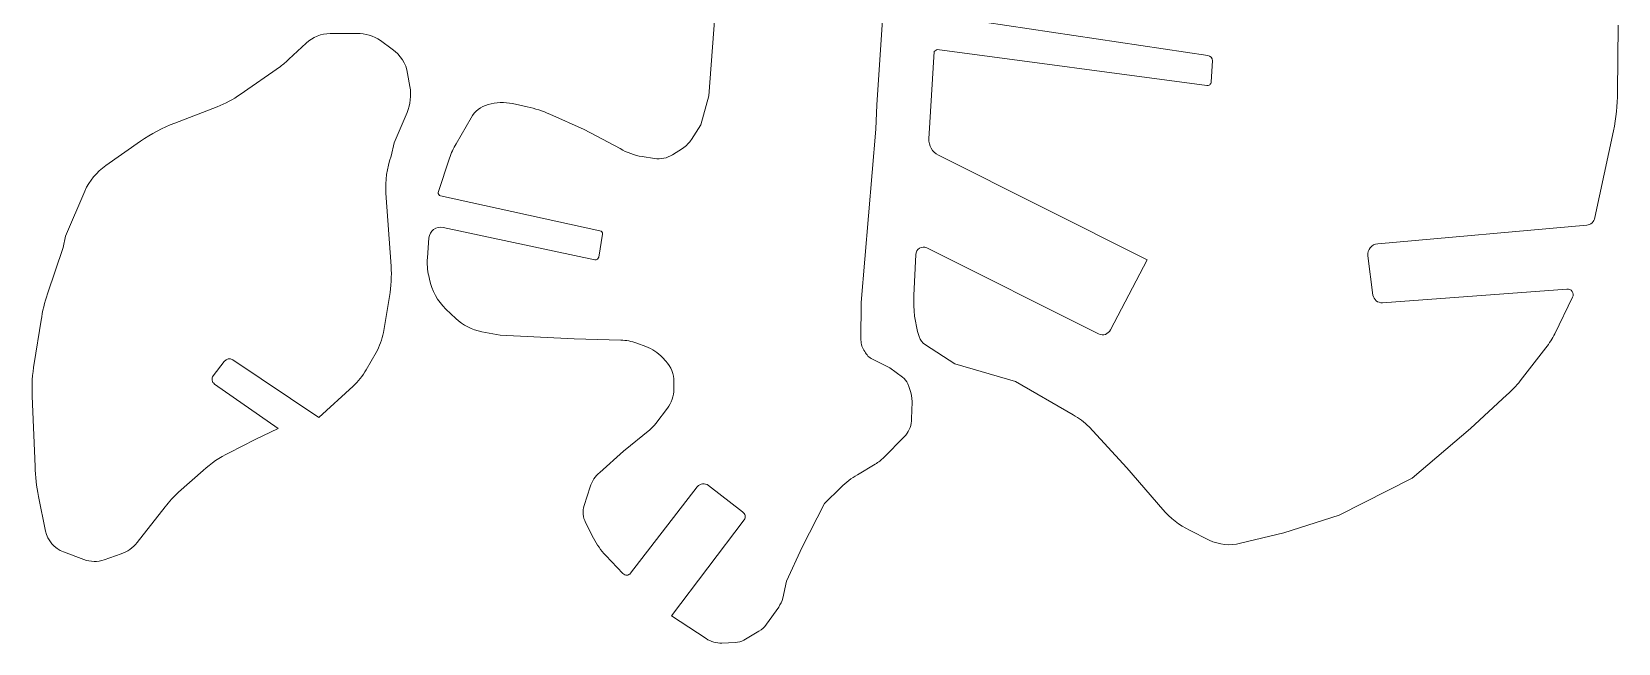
# Model space of a CAD drawing. Header units: inches. Extents: x -4.5 to 5.6, y -4.2 to 3.8.
# Drawn here: x -0.361 to 2.521, y -1.897 to -0.786 of the extents above; entities that cross this region are included whole.
import ezdxf

# ---------------------------------------------------------------- set-up
doc = ezdxf.new("R2010")
doc.units = ezdxf.units.IN
doc.header["$MEASUREMENT"] = 0
doc.layers.add('WHITE', color=7, linetype='Continuous')

msp = doc.modelspace()

# ---------------------------------------------------------------- linework, layer by layer
at = {"layer": 'WHITE', "lineweight": 5}
for points in [[(1.1742, -0.9195), (1.1742, -0.9195), (1.2026, -0.4925), (1.2026, -0.4925)], [(0.8868, -0.6692), (0.8868, -0.6692), (0.8689, -0.9032), (0.8689, -0.9032)], [(1.2883, -0.7572), (1.2883, -0.7572), (1.775, -0.8297), (1.775, -0.8297)], [(2.5195, -0.8963), (2.5195, -0.8963), (2.5207, -0.7746), (2.5207, -0.7746)], [(0.1812, -0.7897), (0.165, -0.7898), (0.1495, -0.796), (0.1377, -0.8071)], [(0.1812, -0.7897), (0.1812, -0.7897), (0.2298, -0.7897), (0.2298, -0.7897)], [(0.2727, -0.8024), (0.2601, -0.7938), (0.2451, -0.7894), (0.2298, -0.7897)], [(0.2298, -0.7897), (0.2298, -0.7897), (0.2298, -0.7897), (0.2298, -0.7897)], [(0.2727, -0.8024), (0.2727, -0.8024), (0.2941, -0.8181), (0.2941, -0.8181)], [(0.1064, -0.8366), (0.1064, -0.8366), (0.1377, -0.8071), (0.1377, -0.8071)], [(0.1377, -0.8071), (0.1377, -0.8071), (0.1377, -0.8071), (0.1377, -0.8071)], [(0.3219, -0.8621), (0.319, -0.8443), (0.3089, -0.8284), (0.2941, -0.8181)], [(1.2785, -0.8227), (1.2785, -0.8227), (1.2687, -0.9809), (1.2687, -0.9809)], [(1.2837, -0.8186), (1.2837, -0.8186), (1.2785, -0.8227), (1.2785, -0.8227)], [(1.2785, -0.8227), (1.2785, -0.8227), (1.2785, -0.8227), (1.2785, -0.8227)], [(1.2837, -0.8186), (1.2837, -0.8186), (1.2837, -0.8186), (1.2837, -0.8186)], [(1.7733, -0.8841), (1.7733, -0.8841), (1.2837, -0.8186), (1.2837, -0.8186)], [(1.7837, -0.8395), (1.7837, -0.8345), (1.78, -0.8303), (1.775, -0.8297)], [(0.0178, -0.9003), (0.0178, -0.9003), (0.0908, -0.8494), (0.0908, -0.8494)], [(0.0908, -0.8494), (0.0963, -0.8455), (0.1015, -0.8412), (0.1064, -0.8366)], [(0.0908, -0.8494), (0.0908, -0.8494), (0.0908, -0.8494), (0.0908, -0.8494)], [(0.3219, -0.8621), (0.3219, -0.8621), (0.326, -0.8859), (0.326, -0.8859)], [(1.7837, -0.8395), (1.7837, -0.8395), (1.7814, -0.8777), (1.7814, -0.8777)], [(1.7837, -0.8395), (1.7837, -0.8395), (1.7837, -0.8395), (1.7837, -0.8395)], [(0.3208, -0.9334), (0.327, -0.9183), (0.3288, -0.9019), (0.326, -0.8859)], [(-0.0239, -0.9229), (-0.0092, -0.9171), (0.0048, -0.9095), (0.0178, -0.9003)], [(0.468, -0.9189), (0.455, -0.9225), (0.444, -0.931), (0.4372, -0.9426)], [(0.5126, -0.9171), (0.4978, -0.914), (0.4824, -0.9146), (0.468, -0.9189)], [(0.5392, -0.9229), (0.5392, -0.9229), (0.5126, -0.9171), (0.5126, -0.9171)], [(0.8689, -0.9032), (0.8689, -0.9032), (0.8544, -0.9554), (0.8544, -0.9554)], [(0.8689, -0.9032), (0.8689, -0.9032), (0.8689, -0.9032), (0.8689, -0.9032)], [(1.1725, -0.9635), (1.1725, -0.9635), (1.1742, -0.9195), (1.1742, -0.9195)], [(1.1742, -0.9195), (1.1742, -0.9195), (1.1742, -0.9195), (1.1742, -0.9195)], [(2.512, -0.9664), (2.5168, -0.9433), (2.5193, -0.9198), (2.5195, -0.8963)], [(-0.101, -0.9525), (-0.101, -0.9525), (-0.0239, -0.9229), (-0.0239, -0.9229)], [(-0.0239, -0.9229), (-0.0239, -0.9229), (-0.0239, -0.9229), (-0.0239, -0.9229)], [(0.3208, -0.9334), (0.3208, -0.9334), (0.2976, -0.9884), (0.2976, -0.9884)], [(0.3208, -0.9334), (0.3208, -0.9334), (0.3208, -0.9334), (0.3208, -0.9334)], [(0.4372, -0.9426), (0.4372, -0.9426), (0.41, -0.9901), (0.41, -0.9901)], [(0.4372, -0.9426), (0.4372, -0.9426), (0.4372, -0.9426), (0.4372, -0.9426)], [(0.5804, -0.9363), (0.5671, -0.9304), (0.5534, -0.9259), (0.5392, -0.9229)], [(0.6423, -0.9641), (0.6423, -0.9641), (0.5804, -0.9363), (0.5804, -0.9363)], [(-0.101, -0.9525), (-0.1229, -0.961), (-0.1437, -0.972), (-0.163, -0.9855)], [(0.7078, -0.9988), (0.7078, -0.9988), (0.6423, -0.9641), (0.6423, -0.9641)], [(0.8544, -0.9554), (0.8544, -0.9554), (0.8376, -0.982), (0.8376, -0.982)], [(0.8544, -0.9554), (0.8544, -0.9554), (0.8544, -0.9554), (0.8544, -0.9554)], [(1.1458, -1.2781), (1.1458, -1.2781), (1.1725, -0.9635), (1.1725, -0.9635)], [(1.1725, -0.9635), (1.1725, -0.9635), (1.1725, -0.9635), (1.1725, -0.9635)], [(2.4784, -1.124), (2.4784, -1.124), (2.512, -0.9664), (2.512, -0.9664)], [(2.512, -0.9664), (2.512, -0.9664), (2.512, -0.9664), (2.512, -0.9664)], [(-0.2261, -1.0295), (-0.2261, -1.0295), (-0.163, -0.9855), (-0.163, -0.9855)], [(-0.163, -0.9855), (-0.163, -0.9855), (-0.163, -0.9855), (-0.163, -0.9855)], [(0.2976, -0.9884), (0.2976, -0.9884), (0.2918, -1.0127), (0.2918, -1.0127)], [(0.2976, -0.9884), (0.2976, -0.9884), (0.2976, -0.9884), (0.2976, -0.9884)], [(0.41, -0.9901), (0.4051, -0.9984), (0.401, -1.0071), (0.3979, -1.0162)], [(0.7078, -0.9988), (0.7202, -1.006), (0.7337, -1.0109), (0.7478, -1.0133)], [(0.8214, -0.9983), (0.8214, -0.9983), (0.8028, -1.0098), (0.8028, -1.0098)], [(0.8214, -0.9983), (0.8278, -0.994), (0.8334, -0.9885), (0.8376, -0.982)], [(0.8214, -0.9983), (0.8214, -0.9983), (0.8214, -0.9983), (0.8214, -0.9983)], [(1.2687, -0.9809), (1.268, -0.9933), (1.2748, -1.0049), (1.286, -1.0104)], [(-0.2261, -1.0295), (-0.2429, -1.0411), (-0.2562, -1.0572), (-0.2644, -1.0759)], [(0.2918, -1.0127), (0.2843, -1.0343), (0.2811, -1.0571), (0.2826, -1.0799)], [(0.3978, -1.0162), (0.3978, -1.0162), (0.3776, -1.0782), (0.3776, -1.0782)], [(0.3978, -1.0162), (0.3978, -1.0162), (0.3978, -1.0162), (0.3978, -1.0162)], [(0.7704, -1.0168), (0.7704, -1.0168), (0.7478, -1.0133), (0.7478, -1.0133)], [(0.7704, -1.0168), (0.7817, -1.0186), (0.7933, -1.0161), (0.8028, -1.0098)], [(1.286, -1.0104), (1.286, -1.0104), (1.6649, -1.201), (1.6649, -1.201)], [(-0.2997, -1.1576), (-0.2997, -1.1576), (-0.2644, -1.0759), (-0.2644, -1.0759)], [(-0.2644, -1.0759), (-0.2644, -1.0759), (-0.2644, -1.0759), (-0.2644, -1.0759)], [(0.2826, -1.0799), (0.2826, -1.0799), (0.2918, -1.212), (0.2918, -1.212)], [(0.3816, -1.0846), (0.3816, -1.0846), (0.6713, -1.1483), (0.6713, -1.1483)], [(0.662, -1.2005), (0.662, -1.2005), (0.3863, -1.1419), (0.3863, -1.1419)], [(0.676, -1.1541), (0.6763, -1.1512), (0.6742, -1.1486), (0.6713, -1.1483)], [(2.0838, -1.1715), (2.0838, -1.1715), (2.4633, -1.1379), (2.4633, -1.1379)], [(2.4633, -1.1379), (2.4709, -1.1371), (2.477, -1.1314), (2.4784, -1.124)], [(2.4633, -1.1379), (2.4633, -1.1379), (2.4633, -1.1379), (2.4633, -1.1379)], [(-0.3322, -1.2624), (-0.3322, -1.2624), (-0.3038, -1.1784), (-0.3038, -1.1784)], [(-0.3038, -1.1784), (-0.3038, -1.1784), (-0.2997, -1.1576), (-0.2997, -1.1576)], [(-0.3038, -1.1784), (-0.3038, -1.1784), (-0.3038, -1.1784), (-0.3038, -1.1784)], [(-0.2997, -1.1576), (-0.2997, -1.1576), (-0.2997, -1.1576), (-0.2997, -1.1576)], [(0.3607, -1.1611), (0.3607, -1.1611), (0.3579, -1.197), (0.3579, -1.197)], [(0.3607, -1.1611), (0.3607, -1.1611), (0.3607, -1.1611), (0.3607, -1.1611)], [(0.676, -1.1541), (0.676, -1.1541), (0.669, -1.1958), (0.669, -1.1958)], [(0.676, -1.1541), (0.676, -1.1541), (0.676, -1.1541), (0.676, -1.1541)], [(1.5769, -1.3354), (1.5769, -1.3354), (1.2646, -1.179), (1.2646, -1.179)], [(0.3579, -1.197), (0.3571, -1.208), (0.3579, -1.2192), (0.3602, -1.23)], [(1.2449, -1.1912), (1.2449, -1.1912), (1.2414, -1.2653), (1.2414, -1.2653)], [(1.2449, -1.1912), (1.2449, -1.1912), (1.2449, -1.1912), (1.2449, -1.1912)], [(1.6649, -1.201), (1.6649, -1.201), (1.5983, -1.3279), (1.5983, -1.3279)], [(1.6649, -1.201), (1.6649, -1.201), (1.6649, -1.201), (1.6649, -1.201)], [(2.0751, -1.2648), (2.0751, -1.2648), (2.0659, -1.1935), (2.0659, -1.1935)], [(0.2889, -1.2671), (0.2922, -1.2489), (0.2931, -1.2304), (0.2918, -1.212)], [(0.3602, -1.23), (0.3602, -1.23), (0.3614, -1.2358), (0.3614, -1.2358)], [(0.3614, -1.2358), (0.3656, -1.2566), (0.3761, -1.2756), (0.3915, -1.2903)], [(-0.3322, -1.2624), (-0.3374, -1.2781), (-0.3412, -1.2942), (-0.3437, -1.3105)], [(0.2889, -1.2671), (0.2889, -1.2671), (0.2779, -1.3326), (0.2779, -1.3326)], [(0.2889, -1.2671), (0.2889, -1.2671), (0.2889, -1.2671), (0.2889, -1.2671)], [(1.2414, -1.2653), (1.2401, -1.2906), (1.2433, -1.3159), (1.2507, -1.3401)], [(2.0751, -1.2648), (2.0764, -1.2732), (2.084, -1.2793), (2.0925, -1.2787)], [(2.4274, -1.2538), (2.4274, -1.2538), (2.0925, -1.2787), (2.0925, -1.2787)], [(2.4274, -1.2538), (2.4274, -1.2538), (2.4274, -1.2538), (2.4274, -1.2538)], [(0.3915, -1.2903), (0.3915, -1.2903), (0.4094, -1.3071), (0.4094, -1.3071)], [(1.1452, -1.3465), (1.1452, -1.3465), (1.1458, -1.2781), (1.1458, -1.2781)], [(1.1458, -1.2781), (1.1458, -1.2781), (1.1458, -1.2781), (1.1458, -1.2781)], [(2.4054, -1.3349), (2.4054, -1.3349), (2.4378, -1.2688), (2.4378, -1.2688)], [(2.4378, -1.2688), (2.4378, -1.2688), (2.4378, -1.2688), (2.4378, -1.2688)], [(-0.3565, -1.3888), (-0.3565, -1.3888), (-0.3437, -1.3105), (-0.3437, -1.3105)], [(-0.3437, -1.3105), (-0.3437, -1.3105), (-0.3437, -1.3105), (-0.3437, -1.3105)], [(0.4094, -1.3071), (0.4225, -1.3195), (0.4387, -1.3279), (0.4564, -1.3314)], [(0.2646, -1.369), (0.2712, -1.3578), (0.2757, -1.3454), (0.2779, -1.3326)], [(0.4564, -1.3314), (0.4564, -1.3314), (0.49, -1.3378), (0.49, -1.3378)], [(0.49, -1.3378), (0.49, -1.3378), (0.6244, -1.3441), (0.6244, -1.3441)], [(0.6244, -1.3441), (0.6244, -1.3441), (0.709, -1.3465), (0.709, -1.3465)], [(0.7379, -1.3522), (0.7287, -1.3487), (0.7189, -1.3468), (0.709, -1.3465)], [(0.7379, -1.3522), (0.7379, -1.3522), (0.7547, -1.358), (0.7547, -1.358)], [(1.1452, -1.3465), (1.1453, -1.354), (1.1477, -1.3613), (1.1522, -1.3673)], [(1.2507, -1.3401), (1.2526, -1.3463), (1.2567, -1.3517), (1.2623, -1.3551)], [(1.5769, -1.3354), (1.5849, -1.3393), (1.5945, -1.3359), (1.5983, -1.3279)], [(2.3892, -1.3604), (2.3954, -1.3524), (2.4009, -1.3439), (2.4054, -1.3349)], [(0.0045, -1.3824), (-0.0007, -1.3791), (-0.0075, -1.3804), (-0.0112, -1.3853)], [(0.1609, -1.4872), (0.1609, -1.4872), (0.0045, -1.3824), (0.0045, -1.3824)], [(0.2646, -1.369), (0.2646, -1.369), (0.2466, -1.4003), (0.2466, -1.4003)], [(0.2646, -1.369), (0.2646, -1.369), (0.2646, -1.369), (0.2646, -1.369)], [(0.7849, -1.3783), (0.7765, -1.3693), (0.7662, -1.3624), (0.7547, -1.358)], [(0.7849, -1.3783), (0.7849, -1.3783), (0.7907, -1.3847), (0.7907, -1.3847)], [(1.1522, -1.3673), (1.1552, -1.3734), (1.16, -1.3783), (1.1661, -1.3812)], [(1.198, -1.3969), (1.198, -1.3969), (1.1661, -1.3812), (1.1661, -1.3812)], [(1.2623, -1.3551), (1.2623, -1.3551), (1.3156, -1.3899), (1.3156, -1.3899)], [(2.3428, -1.4206), (2.3428, -1.4206), (2.3892, -1.3604), (2.3892, -1.3604)], [(2.3892, -1.3604), (2.3892, -1.3604), (2.3892, -1.3604), (2.3892, -1.3604)], [(-0.3565, -1.3887), (-0.3596, -1.4085), (-0.3608, -1.4285), (-0.36, -1.4484)], [(-0.0112, -1.3853), (-0.0112, -1.3853), (-0.0315, -1.4113), (-0.0315, -1.4113)], [(-0.0112, -1.3853), (-0.0112, -1.3853), (-0.0112, -1.3853), (-0.0112, -1.3853)], [(0.2229, -1.4305), (0.2322, -1.4216), (0.2402, -1.4115), (0.2466, -1.4003)], [(0.8057, -1.4224), (0.8057, -1.4083), (0.8004, -1.3948), (0.7907, -1.3847)], [(1.2206, -1.4137), (1.2206, -1.4137), (1.198, -1.3969), (1.198, -1.3969)], [(1.3156, -1.3899), (1.3156, -1.3899), (1.4262, -1.4218), (1.4262, -1.4218)], [(-0.0286, -1.4264), (-0.0286, -1.4264), (0.0865, -1.5071), (0.0865, -1.5071)], [(0.2229, -1.4305), (0.2229, -1.4305), (0.1609, -1.4872), (0.1609, -1.4872)], [(0.2229, -1.4305), (0.2229, -1.4305), (0.2229, -1.4305), (0.2229, -1.4305)], [(0.7936, -1.4704), (0.8013, -1.4605), (0.8056, -1.4483), (0.8057, -1.4357)], [(0.8057, -1.4224), (0.8057, -1.4224), (0.8057, -1.4224), (0.8057, -1.4224)], [(0.8057, -1.4224), (0.8057, -1.4224), (0.8057, -1.4357), (0.8057, -1.4357)], [(1.2304, -1.4258), (1.2283, -1.421), (1.2249, -1.4168), (1.2206, -1.4137)], [(1.2379, -1.4693), (1.2389, -1.4544), (1.2364, -1.4395), (1.2304, -1.4258)], [(1.4262, -1.4218), (1.4262, -1.4218), (1.5305, -1.4821), (1.5305, -1.4821)], [(2.3185, -1.4461), (2.3274, -1.4384), (2.3356, -1.4299), (2.3428, -1.4206)], [(-0.3548, -1.5759), (-0.3548, -1.5759), (-0.36, -1.4484), (-0.36, -1.4484)], [(1.2368, -1.4936), (1.2368, -1.4936), (1.2379, -1.4693), (1.2379, -1.4693)], [(1.2379, -1.4693), (1.2379, -1.4693), (1.2379, -1.4693), (1.2379, -1.4693)], [(2.2524, -1.5069), (2.2524, -1.5069), (2.3185, -1.4461), (2.3185, -1.4461)], [(2.3185, -1.4461), (2.3185, -1.4461), (2.3185, -1.4461), (2.3185, -1.4461)], [(0.7617, -1.5093), (0.7658, -1.506), (0.7695, -1.5023), (0.7727, -1.4983)], [(0.7936, -1.4704), (0.7936, -1.4704), (0.7727, -1.4983), (0.7727, -1.4983)], [(0.7936, -1.4704), (0.7936, -1.4704), (0.7936, -1.4704), (0.7936, -1.4704)], [(1.224, -1.522), (1.2316, -1.5144), (1.2362, -1.5043), (1.2368, -1.4936)], [(1.5595, -1.504), (1.5508, -1.4955), (1.5411, -1.4882), (1.5305, -1.4821)], [(0.0865, -1.5071), (0.0865, -1.5071), (0.045, -1.5272), (0.045, -1.5272)], [(0.0865, -1.5071), (0.0865, -1.5071), (0.0865, -1.5071), (0.0865, -1.5071)], [(0.7617, -1.5093), (0.7617, -1.5093), (0.7142, -1.5481), (0.7142, -1.5481)], [(0.7617, -1.5093), (0.7617, -1.5093), (0.7617, -1.5093), (0.7617, -1.5093)], [(1.187, -1.5597), (1.187, -1.5597), (1.224, -1.522), (1.224, -1.522)], [(1.224, -1.522), (1.224, -1.522), (1.224, -1.522), (1.224, -1.522)], [(1.5595, -1.504), (1.5595, -1.504), (1.6284, -1.5788), (1.6284, -1.5788)], [(2.1464, -1.5973), (2.1464, -1.5973), (2.2524, -1.5069), (2.2524, -1.5069)], [(2.2524, -1.5069), (2.2524, -1.5069), (2.2524, -1.5069), (2.2524, -1.5069)], [(-0.0019, -1.551), (-0.0192, -1.5595), (-0.0352, -1.5704), (-0.0494, -1.5834)], [(0.045, -1.5272), (0.045, -1.5272), (-0.0019, -1.551), (-0.0019, -1.551)], [(0.045, -1.5272), (0.045, -1.5272), (0.045, -1.5272), (0.045, -1.5272)], [(0.7142, -1.5481), (0.7142, -1.5481), (0.6707, -1.5869), (0.6707, -1.5869)], [(0.7142, -1.5481), (0.7142, -1.5481), (0.7142, -1.5481), (0.7142, -1.5481)], [(-0.3548, -1.5759), (-0.3541, -1.5942), (-0.352, -1.6124), (-0.3484, -1.6304)], [(-0.0494, -1.5834), (-0.0494, -1.5834), (-0.094, -1.6228), (-0.094, -1.6228)], [(-0.0494, -1.5834), (-0.0494, -1.5834), (-0.0494, -1.5834), (-0.0494, -1.5834)], [(1.1389, -1.591), (1.1389, -1.591), (1.1713, -1.5718), (1.1713, -1.5718)], [(1.1713, -1.5718), (1.177, -1.5684), (1.1823, -1.5644), (1.187, -1.5597)], [(1.1713, -1.5718), (1.1713, -1.5718), (1.1713, -1.5718), (1.1713, -1.5718)], [(1.6284, -1.5788), (1.6284, -1.5788), (1.6933, -1.6541), (1.6933, -1.6541)], [(0.6533, -1.613), (0.6533, -1.613), (0.6423, -1.6471), (0.6423, -1.6471)], [(0.6707, -1.5869), (0.6627, -1.5938), (0.6567, -1.6029), (0.6533, -1.613)], [(0.6533, -1.613), (0.6533, -1.613), (0.6533, -1.613), (0.6533, -1.613)], [(0.7269, -1.77), (0.7269, -1.77), (0.848, -1.613), (0.848, -1.613)], [(0.8683, -1.6107), (0.8621, -1.6057), (0.853, -1.6068), (0.848, -1.613)], [(0.848, -1.613), (0.848, -1.613), (0.848, -1.613), (0.848, -1.613)], [(0.8683, -1.6107), (0.8683, -1.6107), (0.9303, -1.6587), (0.9303, -1.6587)], [(1.1389, -1.591), (1.1279, -1.5974), (1.1178, -1.6052), (1.1087, -1.6141)], [(2.0137, -1.6645), (2.0137, -1.6645), (2.1464, -1.5973), (2.1464, -1.5973)], [(2.1464, -1.5973), (2.1464, -1.5973), (2.1464, -1.5973), (2.1464, -1.5973)], [(-0.3356, -1.6935), (-0.3356, -1.6935), (-0.3484, -1.6304), (-0.3484, -1.6304)], [(-0.094, -1.6228), (-0.1029, -1.631), (-0.111, -1.6399), (-0.1184, -1.6495)], [(1.0792, -1.6431), (1.0792, -1.6431), (1.1087, -1.6141), (1.1087, -1.6141)], [(1.1087, -1.6141), (1.1087, -1.6141), (1.1087, -1.6141), (1.1087, -1.6141)], [(-0.1184, -1.6495), (-0.1184, -1.6495), (-0.1694, -1.7144), (-0.1694, -1.7144)], [(-0.1184, -1.6495), (-0.1184, -1.6495), (-0.1184, -1.6495), (-0.1184, -1.6495)], [(0.6423, -1.6471), (0.6392, -1.6574), (0.6402, -1.6684), (0.6452, -1.6779)], [(1.0386, -1.7225), (1.0386, -1.7225), (1.0792, -1.6431), (1.0792, -1.6431)], [(1.0792, -1.6431), (1.0792, -1.6431), (1.0792, -1.6431), (1.0792, -1.6431)], [(1.6933, -1.6541), (1.7068, -1.6698), (1.7234, -1.6827), (1.742, -1.6918)], [(1.9135, -1.6964), (1.9135, -1.6964), (2.0137, -1.6645), (2.0137, -1.6645)], [(2.0137, -1.6645), (2.0137, -1.6645), (2.0137, -1.6645), (2.0137, -1.6645)], [(-0.3356, -1.6935), (-0.332, -1.7108), (-0.3198, -1.725), (-0.3032, -1.7312)], [(0.6452, -1.6779), (0.6452, -1.6779), (0.6597, -1.7062), (0.6597, -1.7062)], [(0.9332, -1.6732), (0.9332, -1.6732), (0.8011, -1.8476), (0.8011, -1.8476)], [(0.9332, -1.6732), (0.9332, -1.6732), (0.9332, -1.6732), (0.9332, -1.6732)], [(1.742, -1.6918), (1.742, -1.6918), (1.7779, -1.7097), (1.7779, -1.7097)], [(1.8347, -1.7155), (1.8347, -1.7155), (1.9135, -1.6964), (1.9135, -1.6964)], [(1.9135, -1.6964), (1.9135, -1.6964), (1.9135, -1.6964), (1.9135, -1.6964)], [(-0.1983, -1.7346), (-0.1869, -1.7308), (-0.1769, -1.7238), (-0.1694, -1.7144)], [(0.6597, -1.7062), (0.6655, -1.7177), (0.6729, -1.7282), (0.6817, -1.7376)], [(1.0103, -1.7845), (1.0103, -1.7845), (1.0386, -1.7225), (1.0386, -1.7225)], [(1.0386, -1.7225), (1.0386, -1.7225), (1.0386, -1.7225), (1.0386, -1.7225)], [(1.7779, -1.7097), (1.7955, -1.7185), (1.8157, -1.7206), (1.8347, -1.7155)], [(-0.2661, -1.7451), (-0.2661, -1.7451), (-0.3032, -1.7312), (-0.3032, -1.7312)], [(-0.2661, -1.7451), (-0.2542, -1.7495), (-0.2411, -1.7497), (-0.229, -1.7456)], [(-0.1983, -1.7346), (-0.1983, -1.7346), (-0.229, -1.7456), (-0.229, -1.7456)], [(-0.1983, -1.7346), (-0.1983, -1.7346), (-0.1983, -1.7346), (-0.1983, -1.7346)], [(0.6817, -1.7376), (0.6817, -1.7376), (0.713, -1.7706), (0.713, -1.7706)], [(1.0033, -1.8152), (1.0033, -1.8152), (1.0103, -1.7845), (1.0103, -1.7845)], [(1.0103, -1.7845), (1.0103, -1.7845), (1.0103, -1.7845), (1.0103, -1.7845)], [(0.9958, -1.8314), (0.9992, -1.8265), (1.0018, -1.821), (1.0033, -1.8152)], [(0.9737, -1.8627), (0.9737, -1.8627), (0.9958, -1.8314), (0.9958, -1.8314)], [(0.9958, -1.8314), (0.9958, -1.8314), (0.9958, -1.8314), (0.9958, -1.8314)], [(0.8011, -1.8476), (0.8011, -1.8476), (0.8642, -1.8888), (0.8642, -1.8888)], [(0.9598, -1.8754), (0.9653, -1.8722), (0.9701, -1.8679), (0.9737, -1.8627)], [(0.8642, -1.8888), (0.8726, -1.8943), (0.8826, -1.8972), (0.8926, -1.8969)], [(0.8926, -1.8969), (0.8926, -1.8969), (0.917, -1.8957), (0.917, -1.8957)], [(0.917, -1.8957), (0.9224, -1.8957), (0.9278, -1.8943), (0.9326, -1.8916)], [(0.917, -1.8957), (0.917, -1.8957), (0.917, -1.8957), (0.917, -1.8957)], [(0.9326, -1.8916), (0.9326, -1.8916), (0.9598, -1.8754), (0.9598, -1.8754)], [(0.9598, -1.8754), (0.9598, -1.8754), (0.9598, -1.8754), (0.9598, -1.8754)]]:
    msp.add_open_spline(points, degree=3, dxfattribs=at)
for points in [[(1.7733, -0.8841), (1.7752, -0.8844), (1.7772, -0.8839), (1.7787, -0.8827), (1.7787, -0.8827), (1.7803, -0.8815), (1.7812, -0.8797), (1.7814, -0.8777)], [(0.3776, -1.0782), (0.3773, -1.0796), (0.3775, -1.081), (0.3783, -1.0822), (0.3783, -1.0822), (0.379, -1.0834), (0.3802, -1.0843), (0.3816, -1.0846)], [(0.3863, -1.1419), (0.3803, -1.1407), (0.3741, -1.1421), (0.3692, -1.1458), (0.3692, -1.1458), (0.3643, -1.1494), (0.3612, -1.155), (0.3607, -1.1611)], [(1.2646, -1.179), (1.2604, -1.1771), (1.2554, -1.1774), (1.2515, -1.1798), (1.2515, -1.1798), (1.2475, -1.1823), (1.2451, -1.1865), (1.2449, -1.1912)], [(2.0838, -1.1715), (2.0785, -1.1719), (2.0736, -1.1745), (2.0702, -1.1787), (2.0702, -1.1787), (2.0668, -1.1828), (2.0652, -1.1882), (2.0659, -1.1935)], [(0.662, -1.2005), (0.6636, -1.2008), (0.6652, -1.2005), (0.6665, -1.1996), (0.6665, -1.1996), (0.6678, -1.1987), (0.6687, -1.1974), (0.669, -1.1958)], [(2.4378, -1.2688), (2.4395, -1.2654), (2.4392, -1.2614), (2.437, -1.2582), (2.437, -1.2582), (2.4349, -1.2551), (2.4312, -1.2534), (2.4274, -1.2538)], [(-0.0315, -1.4113), (-0.0331, -1.4137), (-0.0337, -1.4167), (-0.0332, -1.4195), (-0.0332, -1.4195), (-0.0326, -1.4223), (-0.031, -1.4248), (-0.0286, -1.4264)], [(0.9332, -1.6732), (0.9349, -1.671), (0.9355, -1.6681), (0.935, -1.6653), (0.935, -1.6653), (0.9344, -1.6626), (0.9327, -1.6602), (0.9303, -1.6587)], [(0.713, -1.7706), (0.7148, -1.7726), (0.7174, -1.7737), (0.7201, -1.7735), (0.7201, -1.7735), (0.7228, -1.7734), (0.7253, -1.7721), (0.7269, -1.77)]]:
    msp.add_open_spline(points, degree=3, knots=[0, 0, 0, 0, 0.5, 0.5, 0.5, 0.5, 1, 1, 1, 1], dxfattribs=at)

doc.saveas('drawing.dxf')
